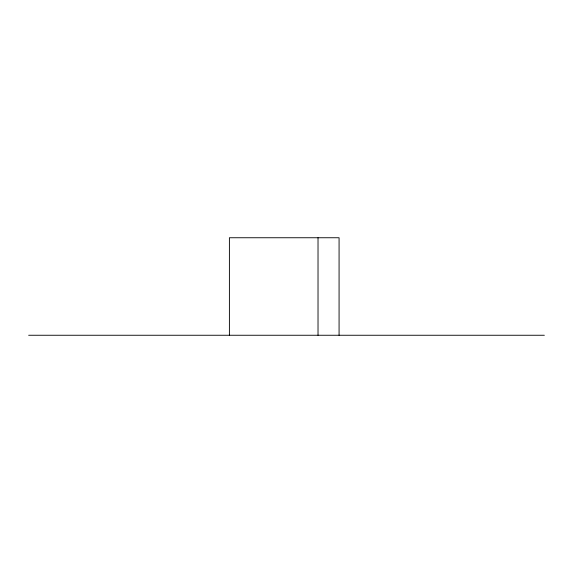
<?xml version="1.0" encoding="UTF-8"?>
<svg xmlns="http://www.w3.org/2000/svg" width="573" height="573" viewBox="0 0 573 573"><rect width="100%" height="100%" fill="white"/><g stroke="black" fill="none" stroke-linecap="round" stroke-linejoin="round"><path stroke-width="0.86" d="M28.65 335.255L544.35 335.255M339.073 335.255L339.073 237.745L229.401 237.745L229.401 335.255M318.022 237.745L318.022 335.255"/></g></svg>
